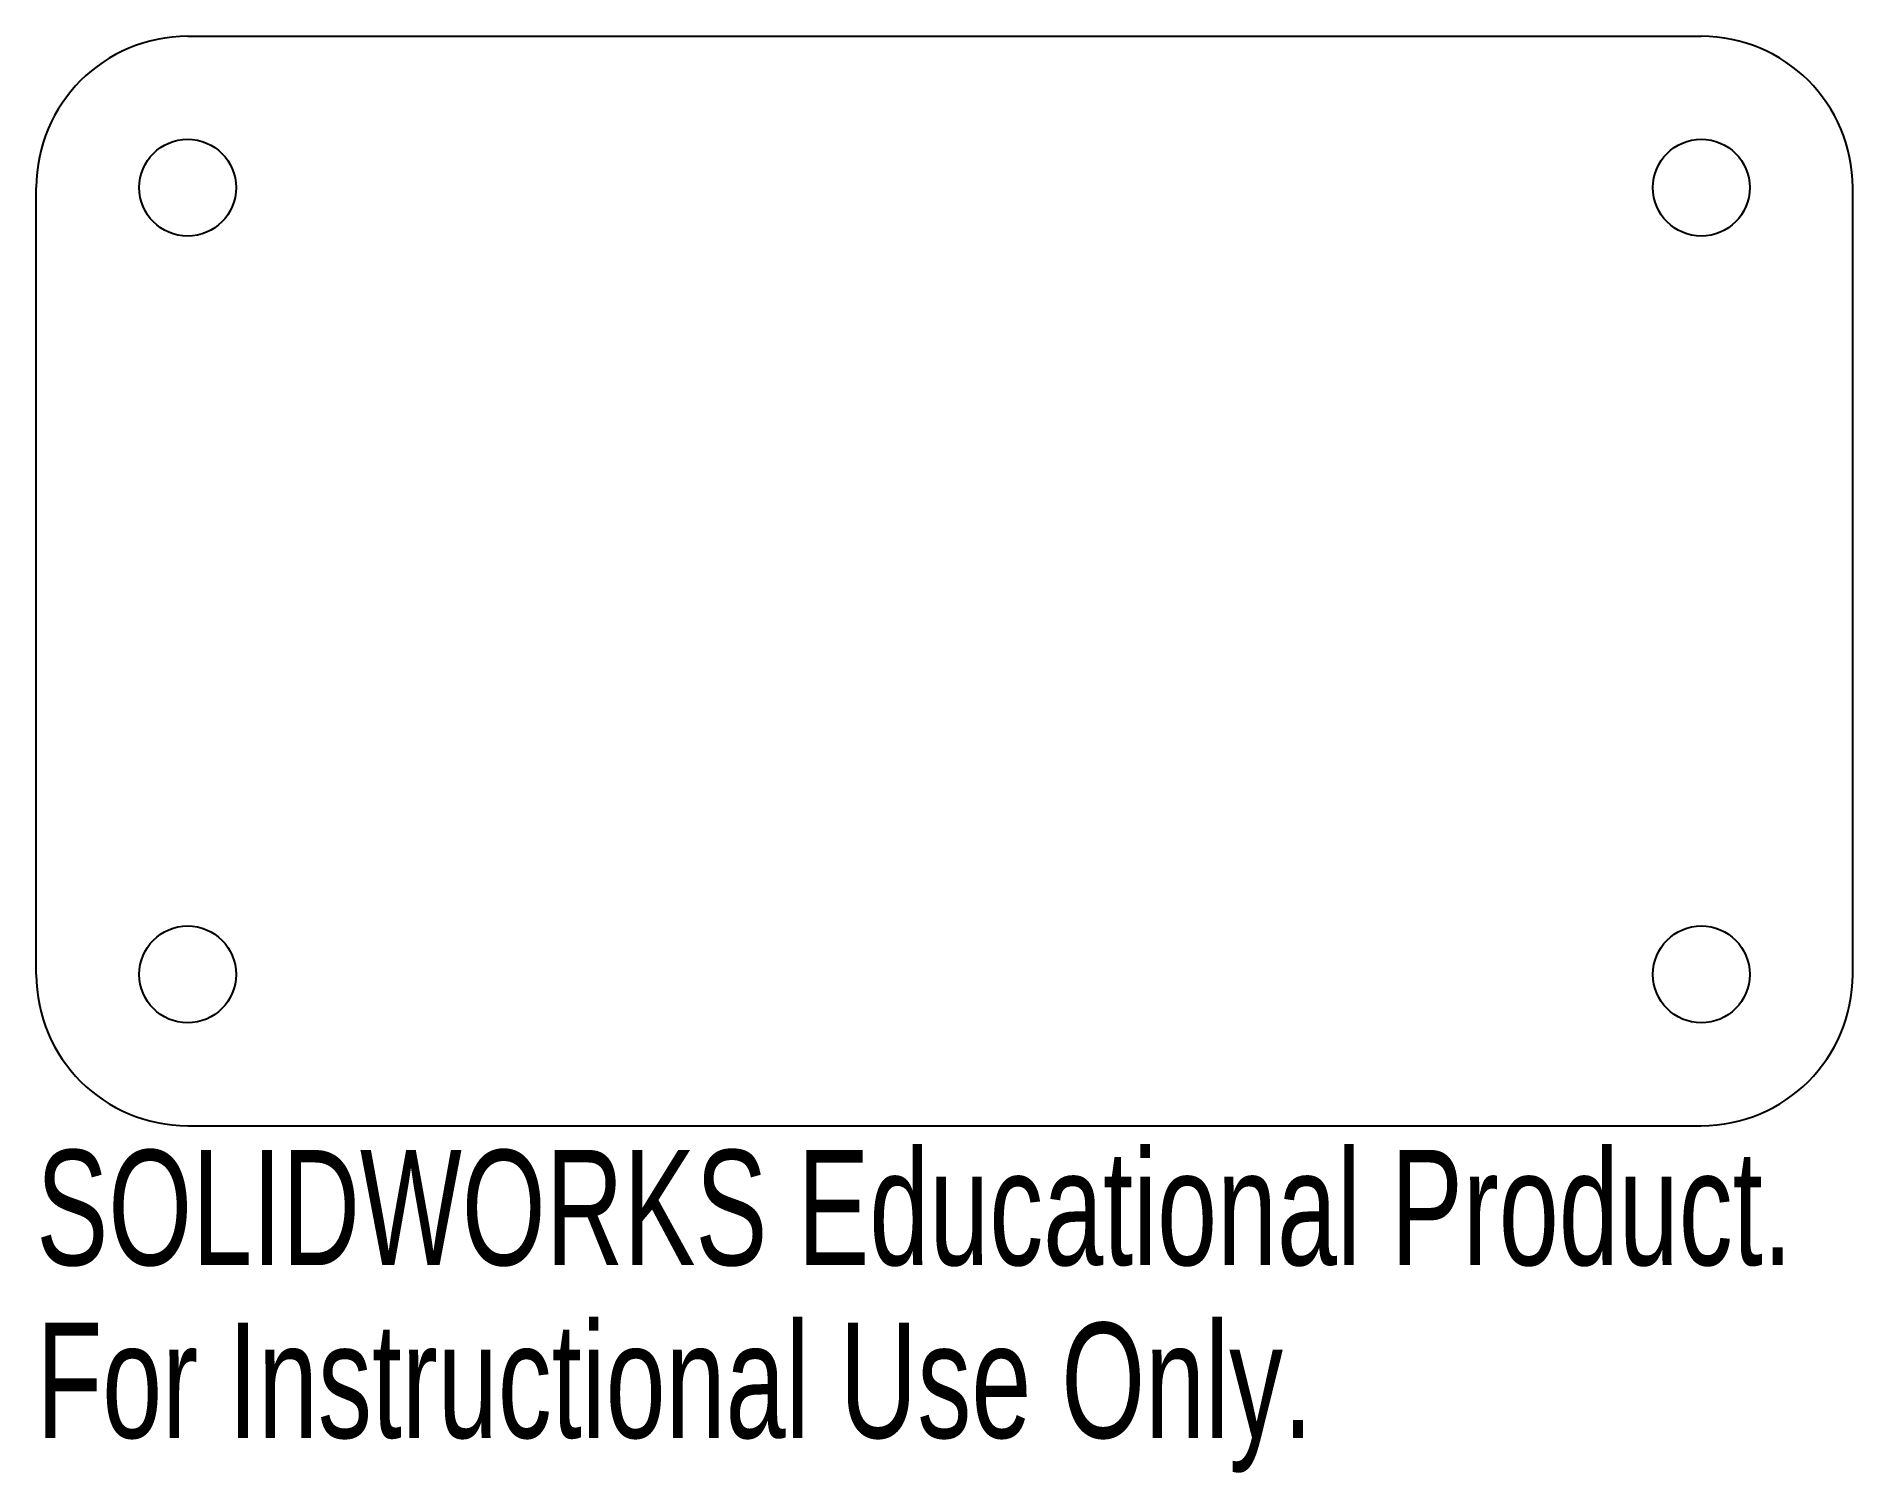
# Model space of a CAD drawing. Header units: inches. Extents: x -1.5 to 1.5, y -1.32 to 1.05.
import ezdxf

# ---------------------------------------------------------------- set-up
doc = ezdxf.new("R2010")
doc.units = ezdxf.units.IN
doc.header["$MEASUREMENT"] = 0
doc.styles.add('SLDTEXTSTYLE0', font='TXT', dxfattribs={"width": 0.7})

msp = doc.modelspace()

# ---------------------------------------------------------------- linework, layer by layer
at = {"color": 7, "linetype": 'Continuous', "lineweight": 25}
for p, q in [((-1.25, 1.05), (1.25, 1.05)), ((-1.5, -0.5), (-1.5, 0.8)), ((1.5, -0.5), (1.5, 0.8)), ((-1.25, -0.75), (1.25, -0.75))]:
    msp.add_line(p, q, dxfattribs=at)
for centre in [(-1.25, 0.8), (1.25, 0.8), (-1.25, -0.5), (1.25, -0.5)]:
    msp.add_circle(centre, 0.08, dxfattribs=at)
for centre, start, end in [((-1.25, 0.8), 90, 180), ((1.25, 0.8), 0, 90), ((-1.25, -0.5), 180, 270), ((1.25, -0.5), 270, 0)]:
    msp.add_arc(centre, 0.25, start, end, dxfattribs=at)

# ---------------------------------------------------------------- texts
at = {"color": 7, "linetype": 'Continuous', "char_height": 0.1903, "attachment_point": 1, "style": 'SLDTEXTSTYLE0'}
for s, insert in [('SOLIDWORKS Educational Product.', (-1.5, -0.7901)), ('For Instructional Use Only.', (-1.5, -1.0756))]:
    msp.add_mtext(s, dxfattribs=dict(at, insert=insert))

doc.saveas('drawing.dxf')
